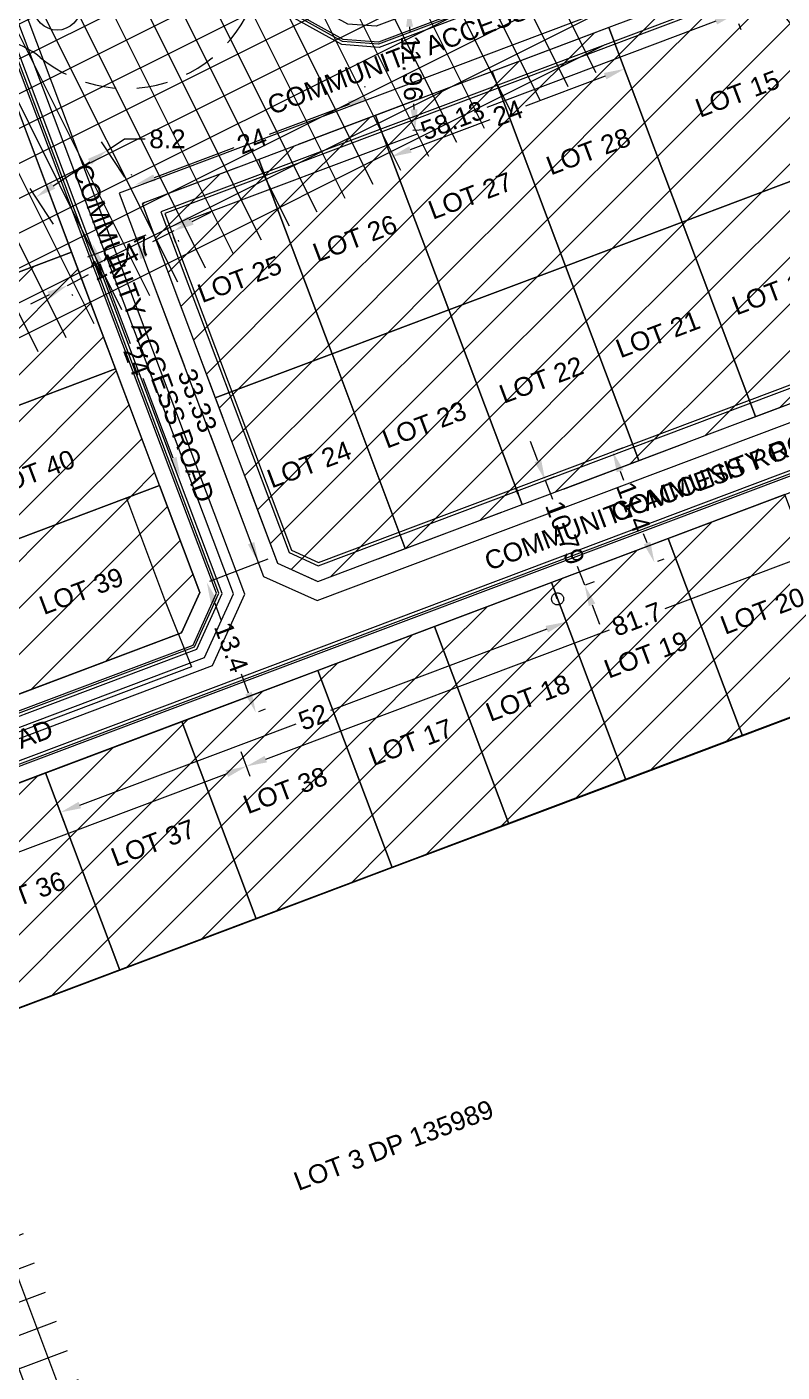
# Model space of a CAD drawing. Header units: metres. Extents: x 310735 to 311241, y 6267063 to 6267603.
# Drawn here: x 310991.2 to 311063.8, y 6267197.5 to 6267326.9 of the extents above; entities that cross this region are included whole.
import ezdxf
from ezdxf.enums import TextEntityAlignment as Align

# ---------------------------------------------------------------- set-up
doc = ezdxf.new("R2010")
doc.units = ezdxf.units.M
for name, pattern in [('Dash', [5, 3, -2]), ('DASHED', [19.05, 12.7, -6.35]), ('IE Trench LV', [6, 4, -2])]:
    doc.linetypes.add(name, pattern=pattern)
doc.layers.get('0').update_dxf_attribs({"color": 6})
for name, color, linetype, lineweight in [('_User Dimensions', 140, 'Continuous', 13), ('_User Miscellaneous1', 30, 'Continuous', 13), ('_User_HV_Exist', 1, 'Continuous', 35), ('Cadastre Developer_SP_NEW', 92, 'Continuous', 15), ('Cadastre Land Parcels_SP_EXT', 118, 'Continuous', 15), ('Cadastre Roads_SP_NEW', 214, 'Continuous', 15)]:
    doc.layers.add(name, color=color, linetype=linetype, lineweight=lineweight)
doc.layers.add('_User Miscellaneous12', color=252, linetype='Continuous', lineweight=13, plot=False, transparency=0.5)
doc.layers.add('_User Miscellaneous8', color=181, linetype='Continuous', lineweight=13, transparency=0.5)
doc.layers.add('Trench_SP_NEW', color=2, linetype='Continuous')
doc.styles.get("Standard").update_dxf_attribs({"font": 'arial.ttf'})
doc.dimstyles.new('1.8mm_1_1000', dxfattribs={"dimtxt": 1.8, "dimasz": 2, "dimexe": 1, "dimexo": 3, "dimgap": 0.5, "dimtad": 0, "dimtoh": 1, "dimlfac": -1, "dimzin": 12, "dimdsep": 46, "dimtxsty": 'Standard', "dimcen": 1, "dimclrd": 256, "dimclre": 256, "dimclrt": 256, "dimazin": 3, "dimtfac": 1, "dimtmove": 0, "dimatfit": 3, "dimfxl": 1, "dimtolj": 1, "dimtzin": 0, "dimlwd": -1, "dimlwe": -1, "dimarcsym": 0})

# ---------------------------------------------------------------- blocks, each defined once
blk = doc.blocks.new('SUB GRID')
at = {"transparency": 33554559}
for p, q in [((-48, 50), (-48, -50)), ((-45, 50), (-45, -50)), ((-42, 50), (-42, -50)), ((-39, 50), (-39, -50)), ((-36, 50), (-36, -50)), ((-33, 50), (-33, -50)), ((-30, 50), (-30, -50)), ((-27, 50), (-27, -50)), ((-24, 50), (-24, -50)), ((-21, 50), (-21, -50)), ((-18, 50), (-18, -50)), ((-15, 50), (-15, -50)), ((-12, 50), (-12, -50)), ((-9, 50), (-9, -50)), ((-6, 50), (-6, -50)), ((-3, 50), (-3, -50)), ((0, 50), (0, -50)), ((0, 50), (0, -50)), ((3, 50), (3, -50)), ((6, 50), (6, -50)), ((9, 50), (9, -50)), ((12, 50), (12, -50)), ((15, 50), (15, -50)), ((18, 50), (18, -50)), ((21, 50), (21, -50)), ((24, 50), (24, -50)), ((27, 50), (27, -50)), ((30, 50), (30, -50)), ((33, 50), (33, -50)), ((36, 50), (36, -50)), ((39, 50), (39, -50)), ((42, 50), (42, -50)), ((45, 50), (45, -50)), ((48, 50), (48, -50)), ((-50, 48), (50, 48)), ((-50, 45), (50, 45)), ((-50, 42), (50, 42)), ((-50, 39), (50, 39)), ((-50, 36), (50, 36)), ((-50, 33), (50, 33)), ((-50, 30), (50, 30)), ((-50, 27), (50, 27)), ((-50, 24), (50, 24)), ((-50, 21), (50, 21)), ((-50, 18), (50, 18)), ((-50, 15), (50, 15)), ((-50, 12), (50, 12)), ((-50, 9), (50, 9)), ((-50, 6), (50, 6)), ((-50, 3), (50, 3)), ((-50, 0), (50, 0)), ((-50, 0), (50, 0)), ((-50, -3), (50, -3)), ((-50, -6), (50, -6)), ((-50, -9), (50, -9)), ((-50, -12), (50, -12)), ((-50, -15), (50, -15)), ((-50, -18), (50, -18)), ((-50, -21), (50, -21)), ((-50, -24), (50, -24)), ((-50, -27), (50, -27)), ((-50, -30), (50, -30)), ((-50, -33), (50, -33)), ((-50, -36), (50, -36)), ((-50, -39), (50, -39)), ((-50, -42), (50, -42)), ((-50, -45), (50, -45)), ((-50, -48), (50, -48))]:
    blk.add_line(p, q, dxfattribs=at)
blk = doc.blocks.new('*D375')
at = {"layer": '_User Dimensions', "transparency": 16777216}
for p, q in [((311040.32, 6267285.17), (311039.61, 6267287.04)), ((311041.02, 6267283.3), (311041.71, 6267281.48)), ((311041.11, 6267283.33), (311041.96, 6267283.65)), ((311044.82, 6267273.2), (311044.14, 6267275.02)), ((311044.91, 6267273.23), (311045.76, 6267273.55)), ((311045.53, 6267271.33), (311046.23, 6267269.46))]:
    blk.add_line(p, q, dxfattribs=at)
for points in [[(311040.63, 6267285.29), (311040, 6267285.05), (311041.02, 6267283.3)], [(311045.84, 6267271.45), (311045.22, 6267271.21), (311044.82, 6267273.2)]]:
    blk.add_solid(points, dxfattribs=at)
at = {"layer": '_User Dimensions', "transparency": 16777216, "insert": (311042.92, 6267278.25), "char_height": 1.8, "attachment_point": 5, "rotation": 290.6393}
blk.add_mtext('\\A1;10.79', dxfattribs=at)
blk = doc.blocks.new('*D377')
at = {"layer": '_User Dimensions', "transparency": 16777216}
for p, q in [((311070.7, 6267336.97), (311070.62, 6267337.22)), ((311068.99, 6267335.69), (311062.5, 6267333.77)), ((311048.43, 6267329.59), (311055.67, 6267331.74)), ((311046.3, 6267329.73), (311046.23, 6267329.98))]:
    blk.add_line(p, q, dxfattribs=at)
for points in [[(311068.89, 6267336.01), (311069.08, 6267335.37), (311070.91, 6267336.26)], [(311048.33, 6267329.91), (311048.52, 6267329.27), (311046.51, 6267329.02)]]:
    blk.add_solid(points, dxfattribs=at)
at = {"layer": '_User Dimensions', "transparency": 16777216, "insert": (311059.09, 6267332.76), "char_height": 1.8, "attachment_point": 5, "rotation": 16.5297}
blk.add_mtext('\\A1;25.45', dxfattribs=at)
blk = doc.blocks.new('*D378')
at = {"layer": '_User Dimensions', "transparency": 16777216}
for p, q in [((311046.78, 6267322.17), (311039.11, 6267319.28)), ((311049.71, 6267320.07), (311049.01, 6267321.94)), ((311028.07, 6267315.12), (311035.74, 6267318.01)), ((311027.25, 6267311.61), (311026.55, 6267313.48))]:
    blk.add_line(p, q, dxfattribs=at)
for points in [[(311046.67, 6267322.48), (311046.9, 6267321.86), (311048.65, 6267322.87)], [(311027.95, 6267315.43), (311028.18, 6267314.81), (311026.2, 6267314.41)]]:
    blk.add_solid(points, dxfattribs=at)
at = {"layer": '_User Dimensions', "transparency": 16777216, "insert": (311037.42, 6267318.64), "char_height": 1.8, "attachment_point": 5, "rotation": 20.6393}
blk.add_mtext('\\A1;24', dxfattribs=at)
blk = doc.blocks.new('*D380')
at = {"layer": '_User Dimensions', "transparency": 16777216}
for p, q in [((310998.26, 6267306.3), (310998.43, 6267306.37)), ((310998.19, 6267304.14), (311001.08, 6267296.47)), ((311005.24, 6267285.43), (311002.35, 6267293.1)), ((311006.72, 6267283.84), (311006.88, 6267283.91))]:
    blk.add_line(p, q, dxfattribs=at)
for points in [[(310998.51, 6267304.26), (310997.88, 6267304.02), (310997.49, 6267306.01)], [(311005.55, 6267285.54), (311004.93, 6267285.31), (311005.95, 6267283.55)]]:
    blk.add_solid(points, dxfattribs=at)
at = {"layer": '_User Dimensions', "transparency": 16777216, "insert": (311001.72, 6267294.78), "char_height": 1.8, "attachment_point": 5, "rotation": 290.6352}
blk.add_mtext('\\A1;24', dxfattribs=at)
blk = doc.blocks.new('*D381')
at = {"layer": '_User Dimensions', "transparency": 16777216}
for p, q in [((310998.88, 6267315.03), (311000.55, 6267316.13)), ((311000.55, 6267316.13), (311002.55, 6267316.13)), ((311000.59, 6267312.45), (310998.33, 6267315.87)), ((310993.7, 6267311.63), (310997.21, 6267313.93)), ((310993.73, 6267307.94), (310991.48, 6267311.36))]:
    blk.add_line(p, q, dxfattribs=at)
for points in [[(310997.03, 6267314.21), (310997.4, 6267313.66), (310998.88, 6267315.03)], [(310993.52, 6267311.9), (310993.89, 6267311.35), (310992.03, 6267310.53)]]:
    blk.add_solid(points, dxfattribs=at)
at = {"layer": '_User Dimensions', "transparency": 16777216, "insert": (311004.68, 6267316.13), "char_height": 1.8, "attachment_point": 5}
blk.add_mtext('\\A1;8.2', dxfattribs=at)
blk = doc.blocks.new('*D382')
at = {"layer": '_User Dimensions', "transparency": 16777216}
for p, q in [((311023.64, 6267321.2), (311023.68, 6267321.1)), ((311022.16, 6267319.46), (311014.48, 6267316.57)), ((311003.44, 6267312.41), (311011.11, 6267315.3)), ((311001.18, 6267312.75), (311001.22, 6267312.64))]:
    blk.add_line(p, q, dxfattribs=at)
for points in [[(311022.04, 6267319.77), (311022.27, 6267319.15), (311024.03, 6267320.16)], [(311003.32, 6267312.72), (311003.56, 6267312.1), (311001.57, 6267311.71)]]:
    blk.add_solid(points, dxfattribs=at)
at = {"layer": '_User Dimensions', "transparency": 16777216, "insert": (311012.8, 6267315.94), "char_height": 1.8, "attachment_point": 5, "rotation": 20.6335}
blk.add_mtext('\\A1;24', dxfattribs=at)
blk = doc.blocks.new('*D383')
at = {"layer": '_User Dimensions', "transparency": 16777216}
for p, q in [((311042.67, 6267270.67), (311043.4, 6267268.75)), ((311041.17, 6267268.98), (311020.38, 6267261.15)), ((310996.25, 6267252.06), (311017.05, 6267259.89)), ((310994.01, 6267252.35), (310994.73, 6267250.42))]:
    blk.add_line(p, q, dxfattribs=at)
for points in [[(311041.05, 6267269.29), (311041.29, 6267268.67), (311043.04, 6267269.68)], [(310996.13, 6267252.37), (310996.37, 6267251.75), (310994.38, 6267251.35)]]:
    blk.add_solid(points, dxfattribs=at)
at = {"layer": '_User Dimensions', "transparency": 16777216, "insert": (311018.71, 6267260.52), "char_height": 1.8, "attachment_point": 5, "rotation": 20.6393}
blk.add_mtext('\\A1;52', dxfattribs=at)
blk = doc.blocks.new('*D397')
at = {"layer": '_User Dimensions', "transparency": 16777216}
for p, q in [((311088.19, 6267286), (311089.08, 6267283.64)), ((311086.85, 6267283.87), (311052.52, 6267270.94)), ((311014.14, 6267256.48), (311047.2, 6267268.93)), ((311011.73, 6267257.2), (311012.62, 6267254.84))]:
    blk.add_line(p, q, dxfattribs=at)
for points in [[(311086.74, 6267284.18), (311086.97, 6267283.56), (311088.73, 6267284.57)], [(311014.02, 6267256.79), (311014.26, 6267256.17), (311012.27, 6267255.78)]]:
    blk.add_solid(points, dxfattribs=at)
at = {"layer": '_User Dimensions', "transparency": 16777216, "insert": (311049.86, 6267269.94), "char_height": 1.8, "attachment_point": 5, "rotation": 20.6393}
blk.add_mtext('\\A1;81.7', dxfattribs=at)
blk = doc.blocks.new('*D398')
at = {"layer": '_User Dimensions', "transparency": 16777216}
for p, q in [((311047.85, 6267286.19), (311048.45, 6267286.41)), ((311048.22, 6267284.19), (311048.55, 6267283.3)), ((311050.82, 6267277.27), (311050.49, 6267278.16)), ((311051.86, 6267275.52), (311052.46, 6267275.75))]:
    blk.add_line(p, q, dxfattribs=at)
at = {"layer": '_User Dimensions', "linetype": 'IE Trench LV', "transparency": 16777216}
for points in [[(311048.53, 6267284.31), (311047.9, 6267284.07), (311047.51, 6267286.06)], [(311051.14, 6267277.38), (311050.51, 6267277.15), (311051.53, 6267275.39)]]:
    blk.add_solid(points, dxfattribs=at)
at = {"layer": '_User Dimensions', "linetype": 'IE Trench LV', "transparency": 16777216, "insert": (311049.52, 6267280.73), "char_height": 1.8, "attachment_point": 5, "rotation": 290.6335}
blk.add_mtext('\\A1;11.4', dxfattribs=at)
blk = doc.blocks.new('*D399')
at = {"layer": '_User Dimensions', "transparency": 16777216}
for p, q in [((311008.76, 6267273.61), (311009.39, 6267273.85)), ((311009.16, 6267271.63), (311009.85, 6267269.8)), ((311012.48, 6267262.83), (311011.79, 6267264.65)), ((311013.48, 6267261.07), (311014.12, 6267261.31))]:
    blk.add_line(p, q, dxfattribs=at)
at = {"layer": '_User Dimensions', "linetype": 'IE Trench LV', "transparency": 16777216}
for points in [[(311009.48, 6267271.74), (311008.85, 6267271.51), (311008.46, 6267273.5)], [(311012.79, 6267262.94), (311012.17, 6267262.71), (311013.18, 6267260.96)]]:
    blk.add_solid(points, dxfattribs=at)
at = {"layer": '_User Dimensions', "linetype": 'IE Trench LV', "transparency": 16777216, "insert": (311010.82, 6267267.23), "char_height": 1.8, "attachment_point": 5, "rotation": 290.6393}
blk.add_mtext('\\A1;13.4', dxfattribs=at)
blk = doc.blocks.new('*D400')
at = {"layer": '_User Dimensions', "transparency": 16777216}
for p, q in [((311011.73, 6267257.2), (311012.62, 6267254.84)), ((311010.4, 6267255.07), (310989.52, 6267247.2)), ((310963.34, 6267237.32), (310984.21, 6267245.2)), ((310960.93, 6267238.04), (310961.82, 6267235.68))]:
    blk.add_line(p, q, dxfattribs=at)
at = {"layer": '_User Dimensions', "linetype": 'IE Trench LV', "transparency": 16777216}
for points in [[(311010.28, 6267255.39), (311010.52, 6267254.76), (311012.27, 6267255.78)], [(310963.22, 6267237.64), (310963.45, 6267237.01), (310961.46, 6267236.62)]]:
    blk.add_solid(points, dxfattribs=at)
at = {"layer": '_User Dimensions', "linetype": 'IE Trench LV', "transparency": 16777216, "insert": (310986.87, 6267246.2), "char_height": 1.8, "attachment_point": 5, "rotation": 20.663}
blk.add_mtext('\\A1;54.3', dxfattribs=at)
blk = doc.blocks.new('*U425')
h = blk.add_hatch(color=256)
h.dxf.hatch_style = 1
h.paths.add_polyline_path([(-3.55, -1.22), (-3.68, -0.74), (-4.58, -1.25)])
blk.add_line((-4.58, -1.25), (-2.41, -0.66))
at = {"flags": 128}
blk.add_lwpolyline([(-3.55, -1.22), (-3.68, -0.74), (-4.58, -1.25), (-3.55, -1.22)], dxfattribs=at)
blk.add_circle((0, 0), 2.25)
at = {"width": 0.9}
blk.add_attdef('CODE', text='', height=1.8, dxfattribs=at).set_placement((0, 0), align=Align.MIDDLE_CENTER)
at = {"flags": 1}
blk.add_attdef('Z', (0, 0), '', height=0.2, dxfattribs=at)
blk = doc.blocks.new('*D407')
at = {"layer": '_User Dimensions', "transparency": 16777216}
for p, q in [((310997.01, 6267304.8), (311002.63, 6267306.91)), ((311002.39, 6267304.69), (311006.32, 6267294.28)), ((311012.73, 6267277.25), (311008.81, 6267287.66)), ((311008.76, 6267273.61), (311014.37, 6267275.73))]:
    blk.add_line(p, q, dxfattribs=at)
at = {"layer": '_User Dimensions', "linetype": 'IE Trench LV', "transparency": 16777216}
for points in [[(311002.71, 6267304.81), (311002.08, 6267304.57), (311001.69, 6267306.56)], [(311013.04, 6267277.36), (311012.42, 6267277.13), (311013.44, 6267275.37)]]:
    blk.add_solid(points, dxfattribs=at)
at = {"layer": '_User Dimensions', "linetype": 'IE Trench LV', "transparency": 16777216, "insert": (311007.56, 6267290.97), "char_height": 1.8, "attachment_point": 5, "rotation": 290.6393}
blk.add_mtext('\\A1;33.33', dxfattribs=at)
blk = doc.blocks.new('*D408')
at = {"layer": '_User Dimensions', "transparency": 16777216}
for p, q in [((311007.06, 6267308.19), (311008.84, 6267309.1)), ((311005.28, 6267307.28), (311003.25, 6267306.24)), ((311005.79, 6267306.27), (311005.74, 6267306.39)), ((310995.07, 6267302.05), (310997.1, 6267303.09)), ((310993.29, 6267301.14), (310991.51, 6267300.23)), ((310995.59, 6267301.04), (310995.53, 6267301.16))]:
    blk.add_line(p, q, dxfattribs=at)
at = {"layer": '_User Dimensions', "linetype": 'IE Trench LV', "transparency": 16777216}
for points in [[(311006.91, 6267308.49), (311007.21, 6267307.89), (311005.28, 6267307.28)], [(310993.14, 6267301.43), (310993.44, 6267300.84), (310995.07, 6267302.05)]]:
    blk.add_solid(points, dxfattribs=at)
at = {"layer": '_User Dimensions', "linetype": 'IE Trench LV', "transparency": 16777216, "insert": (311000.17, 6267304.66), "char_height": 1.8, "attachment_point": 5, "rotation": 27.1205}
blk.add_mtext('\\A1;11.47', dxfattribs=at)
blk = doc.blocks.new('*D430')
at = {"layer": '_User Dimensions', "transparency": 16777216}
for p, q in [((311027.66, 6267328.91), (311028.87, 6267328.98)), ((311027.98, 6267326.93), (311028.01, 6267326.4)), ((311028.4, 6267318.97), (311028.38, 6267319.5)), ((311028.3, 6267316.97), (311029.51, 6267317.03))]:
    blk.add_line(p, q, dxfattribs=at)
at = {"layer": '_User Dimensions', "linetype": 'IE Trench LV', "transparency": 16777216}
for points in [[(311028.31, 6267326.94), (311027.65, 6267326.91), (311027.87, 6267328.92)], [(311028.74, 6267318.99), (311028.07, 6267318.96), (311028.51, 6267316.98)]]:
    blk.add_solid(points, dxfattribs=at)
at = {"layer": '_User Dimensions', "linetype": 'IE Trench LV', "transparency": 16777216, "insert": (311028.19, 6267322.95), "char_height": 1.8, "attachment_point": 5, "rotation": 273.0574}
blk.add_mtext('\\A1;11.96', dxfattribs=at)
blk = doc.blocks.new('*D431')
at = {"layer": '_User Dimensions', "transparency": 16777216}
for p, q in [((311057.44, 6267327.45), (311035.42, 6267319.16)), ((311059.88, 6267326.62), (311059.66, 6267327.22)), ((311006.78, 6267308.37), (311028.8, 6267316.66)), ((311005.48, 6267306.13), (311005.26, 6267306.73))]:
    blk.add_line(p, q, dxfattribs=at)
at = {"layer": '_User Dimensions', "linetype": 'IE Trench LV', "transparency": 16777216}
for points in [[(311057.32, 6267327.76), (311057.55, 6267327.14), (311059.31, 6267328.15)], [(311006.66, 6267308.68), (311006.9, 6267308.06), (311004.91, 6267307.66)]]:
    blk.add_solid(points, dxfattribs=at)
at = {"layer": '_User Dimensions', "linetype": 'IE Trench LV', "transparency": 16777216, "insert": (311032.11, 6267317.91), "char_height": 1.8, "attachment_point": 5, "rotation": 20.6393}
blk.add_mtext('\\A1;58.13', dxfattribs=at)

msp = doc.modelspace()

# ---------------------------------------------------------------- hatches: boundary and pattern name
at = {"layer": '_User Miscellaneous1', "transparency": 33554534}
h = msp.add_hatch(dxfattribs=at)
h.set_pattern_fill('ANSI31', color=256)
h.paths.add_polyline_path([(311073.507, 6267318.797), (311064.981, 6267329.499), (311058.745, 6267331.218), (311047.155, 6267326.854), (311054.205, 6267308.137), (311065.435, 6267312.366)])
h = msp.add_hatch(dxfattribs=at)
h.set_pattern_fill('ANSI31', color=256)
h.paths.add_polyline_path([(311047.155, 6267326.854), (311035.925, 6267322.625), (311042.975, 6267303.909), (311054.205, 6267308.137)])
h = msp.add_hatch(dxfattribs=at)
h.set_pattern_fill('ANSI31', color=256)
h.paths.add_polyline_path([(311035.925, 6267322.625), (311024.695, 6267318.396), (311031.745, 6267299.68), (311042.975, 6267303.909)])
h = msp.add_hatch(dxfattribs=at)
h.set_pattern_fill('ANSI31', color=256)
h.paths.add_polyline_path([(311024.695, 6267318.396), (311013.465, 6267314.168), (311020.514, 6267295.451), (311031.745, 6267299.68)])
h = msp.add_hatch(dxfattribs=at)
h.set_pattern_fill('ANSI31', color=256)
h.paths.add_polyline_path([(311013.465, 6267314.168), (311002.234, 6267309.939), (311009.284, 6267291.223), (311020.514, 6267295.451)])
h = msp.add_hatch(dxfattribs=at)
h.set_pattern_fill('ANSI31', color=256)
h.paths.add_polyline_path([(311065.435, 6267312.366), (311054.205, 6267308.137), (311061.255, 6267289.421), (311072.485, 6267293.65)])
h = msp.add_hatch(dxfattribs=at)
h.set_pattern_fill('ANSI31', color=256)
h.paths.add_polyline_path([(311054.205, 6267308.137), (311042.975, 6267303.909), (311050.024, 6267285.192), (311061.255, 6267289.421)])
h = msp.add_hatch(dxfattribs=at)
h.set_pattern_fill('ANSI31', color=256)
h.paths.add_polyline_path([(310995.453, 6267305.247), (310982.351, 6267300.313), (310976.736, 6267298.198), (310980.966, 6267286.969), (310999.683, 6267294.017)])
h = msp.add_hatch(dxfattribs=at)
h.set_pattern_fill('ANSI31', color=256)
h.paths.add_polyline_path([(311042.975, 6267303.909), (311031.745, 6267299.68), (311038.794, 6267280.964), (311050.024, 6267285.192)])
h = msp.add_hatch(dxfattribs=at)
h.set_pattern_fill('ANSI31', color=256)
h.paths.add_polyline_path([(311031.745, 6267299.68), (311020.514, 6267295.451), (311027.564, 6267276.735), (311038.794, 6267280.964)])
h = msp.add_hatch(dxfattribs=at)
h.set_pattern_fill('ANSI31', color=256)
h.paths.add_polyline_path([(311020.514, 6267295.451), (311009.284, 6267291.223), (311015.276, 6267275.314), (311019.141, 6267273.563), (311027.564, 6267276.735)])
h = msp.add_hatch(dxfattribs=at)
h.set_pattern_fill('ANSI31', color=256)
h.paths.add_polyline_path([(310999.683, 6267294.017), (310980.966, 6267286.969), (310985.196, 6267275.739), (311003.913, 6267282.787)])
h = msp.add_hatch(dxfattribs=at)
h.set_pattern_fill('ANSI31', color=256)
h.paths.add_polyline_path([(311003.913, 6267282.787), (310985.196, 6267275.739), (310990.13, 6267262.639), (311006.039, 6267268.63), (311007.789, 6267272.495)])
h = msp.add_hatch(dxfattribs=at)
h.set_pattern_fill('ANSI31', color=256)
h.paths.add_polyline_path([(311064.075, 6267281.934), (311052.844, 6267277.706), (311059.974, 6267258.776), (311071.204, 6267263.005)])
h = msp.add_hatch(dxfattribs=at)
h.set_pattern_fill('ANSI31', color=256)
h.paths.add_polyline_path([(311052.844, 6267277.706), (311041.614, 6267273.477), (311048.744, 6267254.547), (311059.974, 6267258.776)])
h = msp.add_hatch(dxfattribs=at)
h.set_pattern_fill('ANSI31', color=256)
h.paths.add_polyline_path([(311041.614, 6267273.477), (311030.384, 6267269.248), (311037.514, 6267250.318), (311048.744, 6267254.547)])
h = msp.add_hatch(dxfattribs=at)
h.set_pattern_fill('ANSI31', color=256)
h.paths.add_polyline_path([(311030.384, 6267269.248), (311019.154, 6267265.02), (311026.284, 6267246.089), (311037.514, 6267250.318)])
h = msp.add_hatch(dxfattribs=at)
h.set_pattern_fill('ANSI31', color=256)
h.paths.add_polyline_path([(311019.154, 6267265.02), (311006.052, 6267260.086), (311013.182, 6267241.155), (311026.284, 6267246.089)])
h = msp.add_hatch(dxfattribs=at)
h.set_pattern_fill('ANSI31', color=256)
h.paths.add_polyline_path([(311006.052, 6267260.086), (310992.95, 6267255.153), (311000.081, 6267236.22), (311013.182, 6267241.155)])
h = msp.add_hatch(dxfattribs=at)
h.set_pattern_fill('ANSI31', color=256)
h.paths.add_polyline_path([(310992.95, 6267255.153), (310981.719, 6267250.924), (310988.851, 6267231.991), (311000.081, 6267236.22)])

# ---------------------------------------------------------------- linework, layer by layer
at = {"layer": '_User Dimensions', "flags": 128}
for points in [[(311003.913, 6267282.787), (311007.789, 6267272.495), (311006.039, 6267268.63), (310924.62, 6267237.972), (310932.798, 6267216.259), (310934.669, 6267216.932), (310933.758, 6267219.358)], [(310992.95, 6267255.153), (310927.442, 6267230.479), (310932.798, 6267216.259), (310934.659, 6267216.958), (310933.758, 6267219.358)]]:
    msp.add_lwpolyline(points, dxfattribs=at)
at = {"layer": '_User Dimensions', "linetype": 'IE Trench LV'}
msp.add_circle((311042.213, 6267271.886), 0.58, dxfattribs=at)
at = {"layer": '_User Miscellaneous12', "color": 5, "flags": 128}
msp.add_lwpolyline([(310932.7, 6267210.845), (310924.863, 6267231.653), (311098.512, 6267297.039), (311064.461, 6267339.781), (311025.042, 6267324.938), (311021.448, 6267325.205), (311011.287, 6267330.868, 0.2707881), (311008.629, 6267341.646, 0.3115349), (310994.667, 6267343.461), (310983.531, 6267339.075), (310975.447, 6267342.866), (310967.956, 6267362.708)], format="xyb", dxfattribs=at)
at = {"layer": '_User Miscellaneous12', "color": 6, "flags": 128}
msp.add_lwpolyline([(310932.981, 6267210.951), (310925.25, 6267231.478), (311099.004, 6267296.903), (311064.559, 6267340.139), (311024.998, 6267325.242), (311021.536, 6267325.5), (311011.64, 6267331.014, 0.2653207), (311008.837, 6267341.862, 0.3114264), (310994.543, 6267343.735), (310983.541, 6267339.402), (310975.685, 6267343.086), (310968.237, 6267362.814)], format="xyb", dxfattribs=at)
at = {"layer": '_User Miscellaneous12', "color": 4, "flags": 128}
msp.add_lwpolyline([(310933.168, 6267211.022), (310925.507, 6267231.361), (311099.332, 6267296.813), (311064.625, 6267340.377), (311024.969, 6267325.445), (311021.595, 6267325.696), (311011.874, 6267331.113, 0.2618266), (311008.976, 6267342.006, 0.3113547), (310994.461, 6267343.917), (310983.548, 6267339.619), (310975.843, 6267343.233), (310968.424, 6267362.885)], format="xyb", dxfattribs=at)
at = {"layer": '_User Miscellaneous12', "flags": 128}
for points in [[(310934.572, 6267211.55), (310927.44, 6267230.486), (311101.789, 6267296.136), (311065.118, 6267342.166), (311024.75, 6267326.966), (311022.036, 6267327.167), (311013.567, 6267331.887, 0.2388386), (311010.017, 6267343.087, 0.3108331), (310993.845, 6267345.287), (310983.6, 6267341.252), (310977.031, 6267344.332), (310969.827, 6267363.414)], [(310987.723, 6267325.77, 0.0989194), (310984.707, 6267325.275), (310950.077, 6267312.236), (310970.355, 6267258.399), (310974.22, 6267256.649), (311006.039, 6267268.63), (311007.789, 6267272.495), (310987.723, 6267325.77)]]:
    msp.add_lwpolyline(points, format="xyb", dxfattribs=at)
at = {"layer": '_User Miscellaneous12', "color": 6, "flags": 128}
msp.add_lwpolyline([(311065.966, 6267330.991), (311058.664, 6267333.004), (311000.044, 6267310.931), (311013.934, 6267274.056), (311019.081, 6267271.724), (311084.944, 6267296.524), (311087.124, 6267304.433)], close=True, dxfattribs=at)
at = {"layer": '_User Miscellaneous12', "linetype": 'DASHED', "flags": 128}
msp.add_lwpolyline([(311064.981, 6267329.499), (311058.745, 6267331.218), (311002.234, 6267309.939), (311015.276, 6267275.314), (311019.141, 6267273.563), (311083.535, 6267297.81), (311085.255, 6267304.05)], close=True, dxfattribs=at)
at = {"layer": '_User Miscellaneous12', "color": 5, "flags": 128}
for points in [[(310990.655, 6267329.333, 0.1600296), (310983.297, 6267329.018), (310944.924, 6267314.57), (310967.196, 6267255.439), (310974.079, 6267252.322), (311009, 6267265.471), (311012.117, 6267272.354)], [(310989.161, 6267327.625, 0.134572), (310984.002, 6267327.146), (310947.501, 6267313.403), (310968.776, 6267256.919), (310974.15, 6267254.485), (311007.519, 6267267.05), (311009.953, 6267272.424)]]:
    msp.add_lwpolyline(points, format="xyb", close=True, dxfattribs=at)
at = {"layer": '_User Miscellaneous12', "color": 5, "transparency": 33554534, "flags": 128}
msp.add_lwpolyline([(311064.17, 6267328.27), (311058.812, 6267329.747), (311004.038, 6267309.122), (311016.382, 6267276.35), (311019.191, 6267275.078), (311082.375, 6267298.87), (311083.716, 6267303.735)], close=True, dxfattribs=at)
at = {"layer": '_User Miscellaneous12', "color": 6, "transparency": 33554534, "flags": 128}
msp.add_lwpolyline([(311063.996, 6267328.007), (311058.827, 6267329.432), (311004.425, 6267308.947), (311016.619, 6267276.572), (311019.201, 6267275.403), (311082.126, 6267299.096), (311083.386, 6267303.668)], close=True, dxfattribs=at)
at = {"layer": '_User Miscellaneous12', "color": 1, "flags": 128}
msp.add_lwpolyline([(310989.903, 6267328.494, 0.1482468), (310983.65, 6267328.082), (310946.212, 6267313.986), (310967.986, 6267256.179), (310974.115, 6267253.403), (311008.26, 6267266.26), (311011.035, 6267272.389)], format="xyb", close=True, dxfattribs=at)
at = {"layer": '_User Miscellaneous12', "color": 6, "flags": 128}
msp.add_lwpolyline([(310988.941, 6267327.358, 0.1300197), (310984.108, 6267326.865), (310947.887, 6267313.228), (310969.013, 6267257.141), (310974.16, 6267254.81), (311007.297, 6267267.287), (311009.629, 6267272.435)], format="xyb", close=True, dxfattribs=at)
at = {"layer": '_User Miscellaneous12', "color": 4, "flags": 128}
msp.add_lwpolyline([(310988.795, 6267327.178, 0.1268524), (310984.178, 6267326.678), (310948.145, 6267313.111), (310969.171, 6267257.289), (310974.167, 6267255.026), (311007.149, 6267267.445), (311009.412, 6267272.442)], format="xyb", close=True, dxfattribs=at)
at = {"layer": '_User Miscellaneous12', "color": 5, "transparency": 33554534, "flags": 128}
msp.add_lwpolyline([(311000.731, 6267281.589), (311004.41, 6267271.822), (311006.98, 6267265.351), (310984.466, 6267256.874), (310921.514, 6267233.17), (310922.926, 6267229.42), (310926.96, 6267218.71), (310933.376, 6267217.322)], dxfattribs=at)
at = {"layer": 'Cadastre Developer_SP_NEW', "ltscale": 0.5}
for points in [[(311064.981, 6267329.499), (311058.745, 6267331.218), (311047.155, 6267326.854), (311054.205, 6267308.137), (311065.435, 6267312.366), (311073.507, 6267318.797)], [(311047.155, 6267326.854), (311035.925, 6267322.625), (311042.975, 6267303.909), (311054.205, 6267308.137)], [(311035.925, 6267322.625), (311024.695, 6267318.396), (311031.745, 6267299.68), (311042.975, 6267303.909)], [(311024.695, 6267318.396), (311013.465, 6267314.168), (311020.514, 6267295.451), (311031.745, 6267299.68)], [(311013.465, 6267314.168), (311002.234, 6267309.939), (311009.284, 6267291.223), (311020.514, 6267295.451)], [(311065.435, 6267312.366), (311054.205, 6267308.137), (311061.255, 6267289.421), (311072.485, 6267293.65)], [(311054.205, 6267308.137), (311042.975, 6267303.909), (311050.024, 6267285.192), (311061.255, 6267289.421)], [(310995.453, 6267305.247), (310982.351, 6267300.313), (310976.736, 6267298.198), (310980.966, 6267286.969), (310999.683, 6267294.017)], [(311042.975, 6267303.909), (311031.745, 6267299.68), (311038.794, 6267280.964), (311050.024, 6267285.192)], [(311031.745, 6267299.68), (311020.514, 6267295.451), (311027.564, 6267276.735), (311038.794, 6267280.964)], [(311020.514, 6267295.451), (311009.284, 6267291.223), (311015.276, 6267275.314), (311019.141, 6267273.563), (311027.564, 6267276.735)], [(311003.913, 6267282.787), (310999.683, 6267294.017), (310980.966, 6267286.969), (310985.196, 6267275.739)], [(311007.789, 6267272.495), (311003.913, 6267282.787), (310985.196, 6267275.739), (310990.13, 6267262.639), (311006.039, 6267268.63)], [(311064.075, 6267281.934), (311052.844, 6267277.706), (311059.993, 6267258.727), (311071.223, 6267262.956)], [(311052.844, 6267277.706), (311041.614, 6267273.477), (311048.762, 6267254.499), (311059.993, 6267258.727)], [(311041.614, 6267273.477), (311030.384, 6267269.248), (311037.532, 6267250.27), (311048.762, 6267254.499)], [(311030.384, 6267269.248), (311019.154, 6267265.02), (311026.302, 6267246.041), (311037.532, 6267250.27)], [(311019.154, 6267265.02), (311006.052, 6267260.086), (311013.2, 6267241.108), (311026.302, 6267246.041)], [(311006.052, 6267260.086), (310992.95, 6267255.153), (311000.098, 6267236.175), (311013.2, 6267241.108)], [(310992.95, 6267255.153), (310981.719, 6267250.924), (310988.868, 6267231.946), (311000.098, 6267236.175)]]:
    msp.add_lwpolyline(points, close=True, dxfattribs=at)
at = {"layer": 'Cadastre Developer_SP_NEW'}
msp.add_lwpolyline([(310987.723, 6267325.77, 0.0989194), (310984.707, 6267325.275), (310974.41, 6267321.397), (310982.351, 6267300.313), (310995.453, 6267305.247)], format="xyb", close=True, dxfattribs=at)
at = {"layer": 'Cadastre Land Parcels_SP_EXT'}
msp.add_lwpolyline([(311182.813, 6267254.598), (311153.977, 6267294.177), (310915.896, 6267204.517), (310949.122, 6267116.328), (311134.051, 6267186.067), (311107.842, 6267226.94), (311182.813, 6267254.598)], close=True, dxfattribs=at)
at = {"layer": 'Cadastre Roads_SP_NEW', "linetype": 'Dash'}
for centre, radius, start, end in [((311000.737, 6267333.983), 13, 230.31766, 350.72287), ((310987.456, 6267317.975), 7.8, 50.31766, 88.03824)]:
    msp.add_arc(centre, radius, start, end, dxfattribs=at)
at = {"layer": 'Trench_SP_NEW', "linetype": 'IE Trench LV', "flags": 128}
msp.add_lwpolyline([(311038.195, 6267282.555), (311038.397, 6267282.011)], dxfattribs=at)
at = {"layer": 'Trench_SP_NEW', "linetype": 'IE Trench LV', "ltscale": 0.5, "flags": 128}
msp.add_lwpolyline([(311042.213, 6267271.886), (311042.008, 6267272.429)], dxfattribs=at)

# ---------------------------------------------------------------- block references
at = {"layer": '_User Miscellaneous12'}
for p, rotation in [((310980.598, 6267345.781), 26.56505116943415), ((310935.583, 6267215.674), 20.63927524086595)]:
    msp.add_blockref('SUB GRID', p, dxfattribs=dict(at, rotation=rotation))
at = {"layer": '_User Miscellaneous8', "color": 7, "transparency": 33554687}
msp.add_blockref('*U425', (310994.069, 6267328.846), dxfattribs=at).add_auto_attribs({'CODE': 'b2'})

# ---------------------------------------------------------------- texts
at = {"layer": '_User Miscellaneous1'}
for rotation, p in [(20.67883, (311014.742, 6267318.417)), (290.47836, (310995.518, 6267313.312)), (20.67883, (311035.617, 6267274.579))]:
    msp.add_text('COMMUNITY ACCESS ROAD', height=1.8, rotation=rotation, dxfattribs=at).set_placement(p)
at = {"layer": '_User_HV_Exist'}
for rotation, p in [(20.77641, (311047.799, 6267279.224)), (20.6634, (310971.902, 6267250.395))]:
    msp.add_text('COMMUNITY ROAD', height=1.8, rotation=rotation, dxfattribs=at).set_placement(p)
at = {"layer": 'Cadastre Developer_SP_NEW'}
for s, p in [('LOT 15', (311055.907, 6267318.161)), ('LOT 28', (311041.563, 6267312.615)), ('LOT 27', (311030.207, 6267308.35)), ('LOT 26', (311019.108, 6267304.255)), ('LOT 25', (311008.009, 6267300.33)), ('LOT 13', (311059.423, 6267299.147)), ('LOT 21', (311048.25, 6267295.024)), ('LOT 22', (311037.041, 6267290.65)), ('LOT 23', (311025.779, 6267286.33)), ('LOT 24', (311014.703, 6267282.503)), ('LOT 40', (310988.115, 6267281.669)), ('LOT 39', (310992.788, 6267270.329)), ('LOT 20', (311058.317, 6267268.423)), ('LOT 19', (311047.127, 6267264.208)), ('LOT 18', (311035.738, 6267260.052)), ('LOT 17', (311024.471, 6267255.788)), ('LOT 38', (311012.408, 6267251.169)), ('LOT 37', (310999.687, 6267246.106)), ('LOT 36', (310987.201, 6267241.111)), ('LOT 3 DP 135989', (311017.273, 6267214.929))]:
    msp.add_text(s, height=1.8, rotation=20.67883, dxfattribs=at).set_placement(p)

# ---------------------------------------------------------------- dimensions: what is measured, and where the dimension line sits
at = {"layer": '_User Dimensions'}
for base, p1, p2, angle, picture, middle in [((311070.905, 6267336.263), (311047.155, 6267326.854), (311071.549, 6267334.093), 16.52968, '*D377', (311059.087, 6267332.756)), ((311088.726, 6267284.574), (311010.675, 6267260.011), (311087.131, 6267288.809), 20.63928, '*D397', (311049.862, 6267269.935))]:
    dim = msp.add_linear_dim(base=base, p1=p1, p2=p2, angle=angle, dimstyle='1.8mm_1_1000', dxfattribs=at)
    dim.commit()
    dim.dimension.update_dxf_attribs({"geometry": picture, "text_midpoint": middle, "dimtype": 161})
at = {"layer": '_User Dimensions', "linetype": 'IE Trench LV'}
for p1, p2, distance, picture, middle in [((311004.427, 6267308.942), (311058.827, 6267329.432), -1.366, '*D431', (311032.108, 6267317.909)), ((311024.669, 6267328.751), (311025.307, 6267316.806), 3.208, '*D430', (311028.191, 6267322.95)), ((310994.218, 6267303.713), (311004.427, 6267308.942), -1.87, '*D408', (311000.175, 6267304.663)), ((311005.95, 6267272.554), (310994.203, 6267303.742), -8, '*D407', (311007.563, 6267290.968)), ((311045.039, 6267285.132), (311049.057, 6267274.463), 2.642, '*D398', (311049.52, 6267280.728)), ((311005.95, 6267272.554), (311010.675, 6267260.011), 2.68, '*D399', (311010.821, 6267267.227)), ((311010.675, 6267260.011), (310959.868, 6267240.85), 4.522, '*D400', (310986.867, 6267246.199))]:
    dim = msp.add_aligned_dim(p1=p1, p2=p2, distance=distance, dimstyle='1.8mm_1_1000', dxfattribs=at)
    dim.commit()
    dim.dimension.update_dxf_attribs({"geometry": picture, "text_midpoint": middle})
at = {"layer": '_User Dimensions'}
for p1, p2, distance, picture, middle in [((311026.192, 6267314.422), (311048.652, 6267322.881), -0.009, '*D378', (311037.425, 6267318.643)), ((311002.234, 6267309.939), (311024.695, 6267318.396), 1.889, '*D382', (311012.799, 6267315.936)), ((310995.383, 6267305.432), (311002.234, 6267309.939), 6.097, '*D381', (311004.685, 6267316.132)), ((311003.913, 6267282.787), (310995.455, 6267305.247), -2.175, '*D380', (311001.719, 6267294.784)), ((311038.302, 6267282.274), (311042.105, 6267272.176), 2.906, '*D375', (311042.923, 6267278.249)), ((310992.95, 6267255.153), (311041.612, 6267273.482), -4.06, '*D383', (311018.712, 6267260.518))]:
    dim = msp.add_aligned_dim(p1=p1, p2=p2, distance=distance, dimstyle='1.8mm_1_1000', dxfattribs=at)
    dim.commit()
    dim.dimension.update_dxf_attribs({"geometry": picture, "text_midpoint": middle})

doc.saveas('drawing.dxf')
